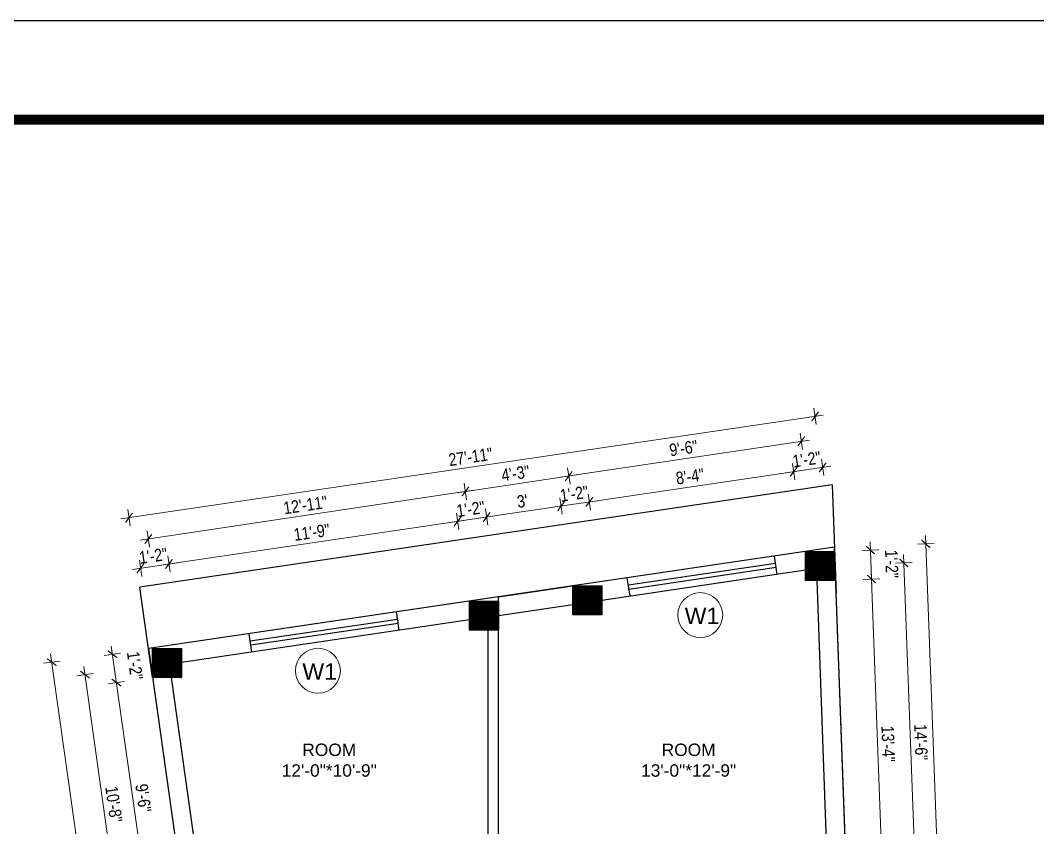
# Model space of a CAD drawing. Header units: inches. Extents: x -5142662 to -4941318, y -3361958 to -3160563.
# Drawn here: x -4998474.2 to -4997982.3, y -3260190.1 to -3259799.8 of the extents above; entities that cross this region are included whole.
import ezdxf

# ---------------------------------------------------------------- set-up
doc = ezdxf.new("R2010")
doc.units = ezdxf.units.IN
doc.header["$LTSCALE"] = 2
doc.header["$MEASUREMENT"] = 0
doc.header["$PDMODE"] = 34
doc.layers.get('0').update_dxf_attribs({"linetype": 'CONTINUOUS'})
doc.layers.get('DEFPOINTS').update_dxf_attribs({"color": 141, "linetype": 'CONTINUOUS'})
doc.layers.add('A-Hatch', color=7, linetype='CONTINUOUS')
for name, color, linetype, lineweight in [('Annotate-Lite.w', 177, 'CONTINUOUS', 9), ('DIM 1-100', 4, 'CONTINUOUS', 13), ('TEXT', 181, 'CONTINUOUS', 25)]:
    doc.layers.add(name, color=color, linetype=linetype, lineweight=lineweight)
doc.styles.add('arial.', font='arial.ttf')
doc.styles.add('gaurav', font='arial.ttf')
doc.styles.get("Standard").update_dxf_attribs({"font": 'ARIALN.TTF'})
doc.dimstyles.new('1 by 96', dxfattribs={"dimtxt": 6, "dimasz": 4, "dimexe": 4, "dimexo": 4, "dimgap": 2, "dimtad": 1, "dimdec": 0, "dimzin": 0, "dimdsep": 46, "dimlunit": 4, "dimtxsty": 'Standard', "dimblk": 'ARCHTICK', "dimcen": 0, "dimdle": 4, "dimadec": 0, "dimazin": 0, "dimtfac": 1, "dimtdec": 0, "dimtix": 1, "dimtofl": 0, "dimtmove": 1, "dimatfit": 3, "dimldrblk": 'ARCHTICK', "dimfxl": 4, "dimfxlon": 1, "dimtolj": 1, "dimtzin": 0, "dimlwd": -1, "dimlwe": -1, "dimarcsym": 0})

# ---------------------------------------------------------------- blocks, each defined once
blk = doc.blocks.new('_ArchTick')
at = {"color": 0, "linetype": 'ByBlock', "const_width": 0.15}
blk.add_lwpolyline([(-0.5, -0.5), (0.5, 0.5)], dxfattribs=at)
blk = doc.blocks.new('*D1715')
at = {"layer": 'DEFPOINTS', "color": 0, "ltscale": 0.5, "transparency": 16777216}
for p in [(-4998427.7, -3260120.01), (-4998410.3, -3260117.56), (-4998392.44, -3260230.3)]:
    blk.add_point(p, dxfattribs=at)
at = {"layer": 'DIM 1-100', "color": 0, "ltscale": 0.5, "transparency": 16777216}
for p, q in [((-4998423.74, -3260119.45), (-4998431.66, -3260120.57)), ((-4998411.22, -3260236.99), (-4998428.25, -3260116.05)), ((-4998407.81, -3260232.47), (-4998415.74, -3260233.59))]:
    blk.add_line(p, q, dxfattribs=at)
at = {"layer": 'DIM 1-100', "color": 0, "ltscale": 0.5, "transparency": 16777216, "xscale": 4, "yscale": 4, "zscale": 4}
for p, rotation in [((-4998427.7, -3260120.01), 98.018945518902), ((-4998411.78, -3260233.03), 278.0189455189021)]:
    blk.add_blockref('_ArchTick', p, dxfattribs=dict(at, rotation=rotation))
at = {"layer": 'DIM 1-100', "color": 0, "ltscale": 0.5, "transparency": 16777216, "insert": (-4998414.72, -3260175.81), "char_height": 6, "attachment_point": 5, "rotation": 278.0189}
blk.add_mtext('\\A1;9\'-6"', dxfattribs=at)
blk = doc.blocks.new('*D1716')
at = {"layer": 'DEFPOINTS', "color": 0, "ltscale": 0.5, "transparency": 16777216}
for p in [(-4998410.3, -3260103.56), (-4998429.63, -3260106.28), (-4998410.3, -3260117.56)]:
    blk.add_point(p, dxfattribs=at)
at = {"layer": 'DIM 1-100', "color": 0, "ltscale": 0.5, "transparency": 16777216}
for p, q in [((-4998425.67, -3260105.73), (-4998433.59, -3260106.84)), ((-4998427.14, -3260123.97), (-4998430.19, -3260102.32)), ((-4998423.74, -3260119.45), (-4998431.66, -3260120.57))]:
    blk.add_line(p, q, dxfattribs=at)
at = {"layer": 'DIM 1-100', "color": 0, "ltscale": 0.5, "transparency": 16777216, "xscale": 4, "yscale": 4, "zscale": 4}
for p, rotation in [((-4998429.63, -3260106.28), 98.018945518902), ((-4998427.7, -3260120.01), 278.0189455189021)]:
    blk.add_blockref('_ArchTick', p, dxfattribs=dict(at, rotation=rotation))
at = {"layer": 'DIM 1-100', "color": 0, "ltscale": 0.5, "transparency": 16777216, "insert": (-4998418.74, -3260111.75), "char_height": 6, "attachment_point": 5, "rotation": 278.0189}
blk.add_mtext('\\A1;1\'-2"', dxfattribs=at)
blk = doc.blocks.new('*D1721')
at = {"layer": 'DEFPOINTS', "color": 0, "ltscale": 0.5, "transparency": 16777216}
for p in [(-4998403.3, -3260110.56), (-4998442.93, -3260116.14), (-4998385.44, -3260237.3)]:
    blk.add_point(p, dxfattribs=at)
at = {"layer": 'DIM 1-100', "color": 0, "ltscale": 0.5, "transparency": 16777216}
for p, q in [((-4998438.97, -3260115.59), (-4998446.89, -3260116.7)), ((-4998424.51, -3260246.85), (-4998443.48, -3260112.18)), ((-4998421.11, -3260242.33), (-4998429.03, -3260243.44))]:
    blk.add_line(p, q, dxfattribs=at)
at = {"layer": 'DIM 1-100', "color": 0, "ltscale": 0.5, "transparency": 16777216, "xscale": 4, "yscale": 4, "zscale": 4}
for p, rotation in [((-4998442.93, -3260116.14), 98.01894551879923), ((-4998425.07, -3260242.89), 278.0189455187992)]:
    blk.add_blockref('_ArchTick', p, dxfattribs=dict(at, rotation=rotation))
at = {"layer": 'DIM 1-100', "color": 0, "ltscale": 0.5, "transparency": 16777216, "insert": (-4998428.98, -3260178.81), "char_height": 6, "attachment_point": 5, "rotation": 278.0189}
blk.add_mtext('\\A1;10\'-8"', dxfattribs=at)
blk = doc.blocks.new('*D1722')
at = {"layer": 'DEFPOINTS', "color": 0, "ltscale": 0.5, "transparency": 16777216}
for p in [(-4998412.27, -3260103.56), (-4998372.23, -3260387.8), (-4998418.9, -3260394.38)]:
    blk.add_point(p, dxfattribs=at)
at = {"layer": 'DIM 1-100', "color": 0, "ltscale": 0.5, "transparency": 16777216}
for p, q in [((-4998454.98, -3260109.58), (-4998462.9, -3260110.69)), ((-4998459.5, -3260106.17), (-4998418.34, -3260398.34)), ((-4998414.94, -3260393.82), (-4998422.86, -3260394.94))]:
    blk.add_line(p, q, dxfattribs=at)
at = {"layer": 'DIM 1-100', "color": 0, "ltscale": 0.5, "transparency": 16777216, "xscale": 4, "yscale": 4, "zscale": 4}
for p, rotation in [((-4998458.94, -3260110.14), 98.01894551889016), ((-4998418.9, -3260394.38), 278.0189455188902)]:
    blk.add_blockref('_ArchTick', p, dxfattribs=dict(at, rotation=rotation))
at = {"layer": 'DIM 1-100', "color": 0, "ltscale": 0.5, "transparency": 16777216, "insert": (-4998433.91, -3260251.55), "char_height": 6, "attachment_point": 5, "rotation": 278.0189}
blk.add_mtext('\\A1;23\'-11"', dxfattribs=at)
blk = doc.blocks.new('*D1729')
at = {"layer": 'DEFPOINTS', "color": 0, "ltscale": 0.5, "transparency": 16777216}
for p in [(-4998080.55, -3260070.62), (-4998062.59, -3260069.96), (-4998074.06, -3260230.3)]:
    blk.add_point(p, dxfattribs=at)
at = {"layer": 'DIM 1-100', "color": 0, "ltscale": 0.5, "transparency": 16777216}
for p, q in [((-4998056.55, -3260233.66), (-4998062.74, -3260065.96)), ((-4998066.59, -3260070.11), (-4998058.59, -3260069.81)), ((-4998060.69, -3260229.81), (-4998052.7, -3260229.51))]:
    blk.add_line(p, q, dxfattribs=at)
at = {"layer": 'DIM 1-100', "color": 0, "ltscale": 0.5, "transparency": 16777216, "xscale": 4, "yscale": 4, "zscale": 4}
for p, rotation in [((-4998062.59, -3260069.96), 92.11435361990641), ((-4998056.69, -3260229.66), 272.1143536199064)]:
    blk.add_blockref('_ArchTick', p, dxfattribs=dict(at, rotation=rotation))
at = {"layer": 'DIM 1-100', "color": 0, "ltscale": 0.5, "transparency": 16777216, "insert": (-4998054.58, -3260149.62), "char_height": 6, "attachment_point": 5, "rotation": 272.1144}
blk.add_mtext('\\A1;13\'-4"', dxfattribs=at)
blk = doc.blocks.new('*D1730')
at = {"layer": 'DEFPOINTS', "color": 0, "ltscale": 0.5, "transparency": 16777216}
for p in [(-4998080.55, -3260056.62), (-4998063.11, -3260055.98), (-4998080.55, -3260070.62)]:
    blk.add_point(p, dxfattribs=at)
at = {"layer": 'DIM 1-100', "color": 0, "ltscale": 0.5, "transparency": 16777216}
for p, q in [((-4998062.44, -3260073.96), (-4998063.25, -3260051.98)), ((-4998067.1, -3260056.13), (-4998059.11, -3260055.83)), ((-4998066.59, -3260070.11), (-4998058.59, -3260069.81))]:
    blk.add_line(p, q, dxfattribs=at)
at = {"layer": 'DIM 1-100', "color": 0, "ltscale": 0.5, "transparency": 16777216, "xscale": 4, "yscale": 4, "zscale": 4}
for p, rotation in [((-4998063.11, -3260055.98), 92.11435361990641), ((-4998062.59, -3260069.96), 272.1143536199064)]:
    blk.add_blockref('_ArchTick', p, dxfattribs=dict(at, rotation=rotation))
at = {"layer": 'DIM 1-100', "color": 0, "ltscale": 0.5, "transparency": 16777216, "insert": (-4998052.83, -3260062.6), "char_height": 6, "attachment_point": 5, "rotation": 272.1144}
blk.add_mtext('\\A1;1\'-2"', dxfattribs=at)
blk = doc.blocks.new('*D1732')
at = {"layer": 'DEFPOINTS', "color": 0, "ltscale": 0.5, "transparency": 16777216}
for p in [(-4998087.55, -3260063.62), (-4998047.01, -3260062.13), (-4998081.06, -3260237.3)]:
    blk.add_point(p, dxfattribs=at)
at = {"layer": 'DIM 1-100', "color": 0, "ltscale": 0.5, "transparency": 16777216}
for p, q in [((-4998040.45, -3260239.81), (-4998047.15, -3260058.13)), ((-4998051, -3260062.27), (-4998043.01, -3260061.98)), ((-4998044.59, -3260235.96), (-4998036.6, -3260235.66))]:
    blk.add_line(p, q, dxfattribs=at)
at = {"layer": 'DIM 1-100', "color": 0, "ltscale": 0.5, "transparency": 16777216, "xscale": 4, "yscale": 4, "zscale": 4}
for p, rotation in [((-4998047.01, -3260062.13), 92.11435361969787), ((-4998040.59, -3260235.81), 272.1143536196979)]:
    blk.add_blockref('_ArchTick', p, dxfattribs=dict(at, rotation=rotation))
at = {"layer": 'DIM 1-100', "color": 0, "ltscale": 0.5, "transparency": 16777216, "insert": (-4998038.74, -3260148.78), "char_height": 6, "attachment_point": 5, "rotation": 272.1144}
blk.add_mtext('\\A1;14\'-6"', dxfattribs=at)
blk = doc.blocks.new('*D1733')
at = {"layer": 'DEFPOINTS', "color": 0, "ltscale": 0.5, "transparency": 16777216}
for p in [(-4998080.55, -3260054.55), (-4998036.38, -3260052.92), (-4998068.25, -3260387.8)]:
    blk.add_point(p, dxfattribs=at)
at = {"layer": 'DIM 1-100', "color": 0, "ltscale": 0.5, "transparency": 16777216}
for p, q in [((-4998023.92, -3260390.17), (-4998036.52, -3260048.93)), ((-4998040.37, -3260053.07), (-4998032.38, -3260052.78)), ((-4998028.07, -3260386.32), (-4998020.07, -3260386.03))]:
    blk.add_line(p, q, dxfattribs=at)
at = {"layer": 'DIM 1-100', "color": 0, "ltscale": 0.5, "transparency": 16777216, "xscale": 4, "yscale": 4, "zscale": 4}
for p, rotation in [((-4998036.38, -3260052.92), 92.11435361988767), ((-4998024.07, -3260386.17), 272.1143536198877)]:
    blk.add_blockref('_ArchTick', p, dxfattribs=dict(at, rotation=rotation))
at = {"layer": 'DIM 1-100', "color": 0, "ltscale": 0.5, "transparency": 16777216, "insert": (-4998025.16, -3260219.36), "char_height": 6, "attachment_point": 5, "rotation": 272.1144}
blk.add_mtext('\\A1;27\'-9"', dxfattribs=at)
blk = doc.blocks.new('*D1734')
at = {"layer": 'DEFPOINTS', "color": 0, "ltscale": 0.5, "transparency": 16777216}
for p in [(-4998262.69, -3260042.04), (-4998256.99, -3260080.62), (-4998396.3, -3260103.56)]:
    blk.add_point(p, dxfattribs=at)
at = {"layer": 'DIM 1-100', "color": 0, "ltscale": 0.5, "transparency": 16777216}
for p, q in [((-4998406.3, -3260063.26), (-4998258.73, -3260041.46)), ((-4998262.11, -3260046), (-4998263.28, -3260038.09)), ((-4998401.75, -3260066.63), (-4998402.92, -3260058.72))]:
    blk.add_line(p, q, dxfattribs=at)
at = {"layer": 'DIM 1-100', "color": 0, "ltscale": 0.5, "transparency": 16777216, "xscale": 4, "yscale": 4, "zscale": 4}
for p, rotation in [((-4998262.69, -3260042.04), 8.403880657175378), ((-4998402.34, -3260062.67), 188.4038806571754)]:
    blk.add_blockref('_ArchTick', p, dxfattribs=dict(at, rotation=rotation))
at = {"layer": 'DIM 1-100', "color": 0, "ltscale": 0.5, "transparency": 16777216, "insert": (-4998333.25, -3260047.35), "char_height": 6, "attachment_point": 5, "rotation": 8.4039}
blk.add_mtext('\\A1;11\'-9"', dxfattribs=at)
blk = doc.blocks.new('*D1735')
at = {"layer": 'DEFPOINTS', "color": 0, "ltscale": 0.5, "transparency": 16777216}
for p in [(-4998248.69, -3260039.98), (-4998256.99, -3260080.62), (-4998242.99, -3260078.55)]:
    blk.add_point(p, dxfattribs=at)
at = {"layer": 'DIM 1-100', "color": 0, "ltscale": 0.5, "transparency": 16777216}
for p, q in [((-4998248.11, -3260043.93), (-4998249.28, -3260036.02)), ((-4998266.65, -3260042.63), (-4998244.73, -3260039.39)), ((-4998262.11, -3260046), (-4998263.28, -3260038.09))]:
    blk.add_line(p, q, dxfattribs=at)
at = {"layer": 'DIM 1-100', "color": 0, "ltscale": 0.5, "transparency": 16777216, "xscale": 4, "yscale": 4, "zscale": 4}
for p, rotation in [((-4998262.69, -3260042.04), 188.4038806571754), ((-4998248.69, -3260039.98), 8.403880657175378)]:
    blk.add_blockref('_ArchTick', p, dxfattribs=dict(at, rotation=rotation))
at = {"layer": 'DIM 1-100', "color": 0, "ltscale": 0.5, "transparency": 16777216, "insert": (-4998256.42, -3260036.05), "char_height": 6, "attachment_point": 5, "rotation": 8.4039}
blk.add_mtext('\\A1;1\'-2"', dxfattribs=at)
blk = doc.blocks.new('*D1736')
at = {"layer": 'DEFPOINTS', "color": 0, "ltscale": 0.5, "transparency": 16777216}
for p in [(-4998212.69, -3260034.66), (-4998206.99, -3260073.23), (-4998242.99, -3260078.55)]:
    blk.add_point(p, dxfattribs=at)
at = {"layer": 'DIM 1-100', "color": 0, "ltscale": 0.5, "transparency": 16777216}
for p, q in [((-4998212.11, -3260038.61), (-4998213.28, -3260030.7)), ((-4998252.65, -3260040.56), (-4998208.73, -3260034.07)), ((-4998248.11, -3260043.93), (-4998249.28, -3260036.02))]:
    blk.add_line(p, q, dxfattribs=at)
at = {"layer": 'DIM 1-100', "color": 0, "ltscale": 0.5, "transparency": 16777216, "xscale": 4, "yscale": 4, "zscale": 4}
for p, rotation in [((-4998212.69, -3260034.66), 8.403880657175378), ((-4998248.69, -3260039.98), 188.4038806571754)]:
    blk.add_blockref('_ArchTick', p, dxfattribs=dict(at, rotation=rotation))
at = {"layer": 'DIM 1-100', "color": 0, "ltscale": 0.5, "transparency": 16777216, "insert": (-4998231.43, -3260032.31), "char_height": 6, "attachment_point": 5, "rotation": 8.4039}
blk.add_mtext("\\A1;3'", dxfattribs=at)
blk = doc.blocks.new('*D1737')
at = {"layer": 'DEFPOINTS', "color": 0, "ltscale": 0.5, "transparency": 16777216}
for p in [(-4998198.99, -3260032.63), (-4998206.99, -3260073.23), (-4998192.99, -3260073.23)]:
    blk.add_point(p, dxfattribs=at)
at = {"layer": 'DIM 1-100', "color": 0, "ltscale": 0.5, "transparency": 16777216}
for p, q in [((-4998216.65, -3260035.24), (-4998195.03, -3260032.05)), ((-4998212.11, -3260038.61), (-4998213.28, -3260030.7)), ((-4998198.41, -3260036.59), (-4998199.57, -3260028.68))]:
    blk.add_line(p, q, dxfattribs=at)
at = {"layer": 'DIM 1-100', "color": 0, "ltscale": 0.5, "transparency": 16777216, "xscale": 4, "yscale": 4, "zscale": 4}
for p, rotation in [((-4998212.69, -3260034.66), 188.4038806571754), ((-4998198.99, -3260032.63), 8.403880657175378)]:
    blk.add_blockref('_ArchTick', p, dxfattribs=dict(at, rotation=rotation))
at = {"layer": 'DIM 1-100', "color": 0, "ltscale": 0.5, "transparency": 16777216, "insert": (-4998206.39, -3260028.66), "char_height": 6, "attachment_point": 5, "rotation": 8.4039}
blk.add_mtext('\\A1;1\'-2"', dxfattribs=at)
blk = doc.blocks.new('*D1738')
at = {"layer": 'DEFPOINTS', "color": 0, "ltscale": 0.5, "transparency": 16777216}
for p in [(-4998100.25, -3260018.05), (-4998094.55, -3260056.62), (-4998192.99, -3260073.23)]:
    blk.add_point(p, dxfattribs=at)
at = {"layer": 'DIM 1-100', "color": 0, "ltscale": 0.5, "transparency": 16777216}
for p, q in [((-4998202.95, -3260033.22), (-4998096.29, -3260017.46)), ((-4998099.67, -3260022), (-4998100.83, -3260014.09)), ((-4998198.41, -3260036.59), (-4998199.57, -3260028.68))]:
    blk.add_line(p, q, dxfattribs=at)
at = {"layer": 'DIM 1-100', "color": 0, "ltscale": 0.5, "transparency": 16777216, "xscale": 4, "yscale": 4, "zscale": 4}
for p, rotation in [((-4998100.25, -3260018.05), 8.403880657175378), ((-4998198.99, -3260032.63), 188.4038806571754)]:
    blk.add_blockref('_ArchTick', p, dxfattribs=dict(at, rotation=rotation))
at = {"layer": 'DIM 1-100', "color": 0, "ltscale": 0.5, "transparency": 16777216, "insert": (-4998150.36, -3260020.33), "char_height": 6, "attachment_point": 5, "rotation": 8.4039}
blk.add_mtext('\\A1;8\'-4"', dxfattribs=at)
blk = doc.blocks.new('*D1739')
at = {"layer": 'DEFPOINTS', "color": 0, "ltscale": 0.5, "transparency": 16777216}
for p in [(-4998086.25, -3260015.98), (-4998094.55, -3260056.62), (-4998080.55, -3260054.55)]:
    blk.add_point(p, dxfattribs=at)
at = {"layer": 'DIM 1-100', "color": 0, "ltscale": 0.5, "transparency": 16777216}
for p, q in [((-4998085.67, -3260019.93), (-4998086.83, -3260012.02)), ((-4998104.21, -3260018.63), (-4998082.29, -3260015.39)), ((-4998099.67, -3260022), (-4998100.83, -3260014.09))]:
    blk.add_line(p, q, dxfattribs=at)
at = {"layer": 'DIM 1-100', "color": 0, "ltscale": 0.5, "transparency": 16777216, "xscale": 4, "yscale": 4, "zscale": 4}
for p, rotation in [((-4998100.25, -3260018.05), 188.4038806571754), ((-4998086.25, -3260015.98), 8.403880657175378)]:
    blk.add_blockref('_ArchTick', p, dxfattribs=dict(at, rotation=rotation))
at = {"layer": 'DIM 1-100', "color": 0, "ltscale": 0.5, "transparency": 16777216, "insert": (-4998093.98, -3260012.05), "char_height": 6, "attachment_point": 5, "rotation": 8.4039}
blk.add_mtext('\\A1;1\'-2"', dxfattribs=at)
blk = doc.blocks.new('*D1740')
at = {"layer": 'DEFPOINTS', "color": 0, "ltscale": 0.5, "transparency": 16777216}
for p in [(-4998416.04, -3260064.7), (-4998410.3, -3260103.56), (-4998396.3, -3260103.56)]:
    blk.add_point(p, dxfattribs=at)
at = {"layer": 'DIM 1-100', "color": 0, "ltscale": 0.5, "transparency": 16777216}
for p, q in [((-4998415.46, -3260068.66), (-4998416.62, -3260060.74)), ((-4998401.75, -3260066.63), (-4998402.92, -3260058.72)), ((-4998398.38, -3260062.09), (-4998420, -3260065.28))]:
    blk.add_line(p, q, dxfattribs=at)
at = {"layer": 'DIM 1-100', "color": 0, "ltscale": 0.5, "transparency": 16777216, "xscale": 4, "yscale": 4, "zscale": 4}
for p, rotation in [((-4998402.34, -3260062.67), 8.403880657175398), ((-4998416.04, -3260064.7), 188.4038806571754)]:
    blk.add_blockref('_ArchTick', p, dxfattribs=dict(at, rotation=rotation))
at = {"layer": 'DIM 1-100', "color": 0, "ltscale": 0.5, "transparency": 16777216, "insert": (-4998409.92, -3260058.73), "char_height": 6, "attachment_point": 5, "rotation": 8.4039}
blk.add_mtext('\\A1;1\'-2"', dxfattribs=at)
blk = doc.blocks.new('*D1741')
at = {"layer": 'DEFPOINTS', "color": 0, "ltscale": 0.5, "transparency": 16777216}
for p in [(-4998412.28, -3260050.56), (-4998249.99, -3260087.62), (-4998403.3, -3260110.56)]:
    blk.add_point(p, dxfattribs=at)
at = {"layer": 'DIM 1-100', "color": 0, "ltscale": 0.5, "transparency": 16777216}
for p, q in [((-4998255.01, -3260027.03), (-4998416.23, -3260051.15)), ((-4998258.38, -3260031.58), (-4998259.56, -3260023.66)), ((-4998411.68, -3260054.52), (-4998412.87, -3260046.6))]:
    blk.add_line(p, q, dxfattribs=at)
at = {"layer": 'DIM 1-100', "color": 0, "ltscale": 0.5, "transparency": 16777216, "xscale": 4, "yscale": 4, "zscale": 4}
for p, rotation in [((-4998258.97, -3260027.62), 8.510423086332324), ((-4998412.28, -3260050.56), 188.5104230863323)]:
    blk.add_blockref('_ArchTick', p, dxfattribs=dict(at, rotation=rotation))
at = {"layer": 'DIM 1-100', "color": 0, "ltscale": 0.5, "transparency": 16777216, "insert": (-4998336.37, -3260034.13), "char_height": 6, "attachment_point": 5, "rotation": 8.5104}
blk.add_mtext('\\A1;12\'-11"', dxfattribs=at)
blk = doc.blocks.new('*D1742')
at = {"layer": 'DEFPOINTS', "color": 0, "ltscale": 0.5, "transparency": 16777216}
for p in [(-4998208.98, -3260020.14), (-4998199.99, -3260080.23), (-4998249.99, -3260087.62)]:
    blk.add_point(p, dxfattribs=at)
at = {"layer": 'DIM 1-100', "color": 0, "ltscale": 0.5, "transparency": 16777216}
for p, q in [((-4998208.39, -3260024.1), (-4998209.58, -3260016.18)), ((-4998262.93, -3260028.21), (-4998205.03, -3260019.55)), ((-4998258.38, -3260031.58), (-4998259.56, -3260023.66))]:
    blk.add_line(p, q, dxfattribs=at)
at = {"layer": 'DIM 1-100', "color": 0, "ltscale": 0.5, "transparency": 16777216, "xscale": 4, "yscale": 4, "zscale": 4}
for p, rotation in [((-4998208.98, -3260020.14), 8.510423086343367), ((-4998258.97, -3260027.62), 188.5104230863433)]:
    blk.add_blockref('_ArchTick', p, dxfattribs=dict(at, rotation=rotation))
at = {"layer": 'DIM 1-100', "color": 0, "ltscale": 0.5, "transparency": 16777216, "insert": (-4998234.73, -3260018.87), "char_height": 6, "attachment_point": 5, "rotation": 8.5104}
blk.add_mtext('\\A1;4\'-3"', dxfattribs=at)
blk = doc.blocks.new('*D1743')
at = {"layer": 'DEFPOINTS', "color": 0, "ltscale": 0.5, "transparency": 16777216}
for p in [(-4998096.57, -3260003.32), (-4998087.55, -3260063.62), (-4998199.99, -3260080.23)]:
    blk.add_point(p, dxfattribs=at)
at = {"layer": 'DIM 1-100', "color": 0, "ltscale": 0.5, "transparency": 16777216}
for p, q in [((-4998212.94, -3260020.73), (-4998092.62, -3260002.73)), ((-4998095.98, -3260007.28), (-4998097.17, -3259999.36)), ((-4998208.39, -3260024.1), (-4998209.58, -3260016.18))]:
    blk.add_line(p, q, dxfattribs=at)
at = {"layer": 'DIM 1-100', "color": 0, "ltscale": 0.5, "transparency": 16777216, "xscale": 4, "yscale": 4, "zscale": 4}
for p, rotation in [((-4998096.57, -3260003.32), 8.510423086343367), ((-4998208.98, -3260020.14), 188.5104230863433)]:
    blk.add_blockref('_ArchTick', p, dxfattribs=dict(at, rotation=rotation))
at = {"layer": 'DIM 1-100', "color": 0, "ltscale": 0.5, "transparency": 16777216, "insert": (-4998153.53, -3260006.72), "char_height": 6, "attachment_point": 5, "rotation": 8.5104}
blk.add_mtext('\\A1;9\'-6"', dxfattribs=at)
blk = doc.blocks.new('*D1744')
at = {"layer": 'DEFPOINTS', "color": 0, "ltscale": 0.5, "transparency": 16777216}
for p in [(-4998421.61, -3260040.31), (-4998080.55, -3260054.55), (-4998412.27, -3260103.56)]:
    blk.add_point(p, dxfattribs=at)
at = {"layer": 'DIM 1-100', "color": 0, "ltscale": 0.5, "transparency": 16777216}
for p, q in [((-4998089.31, -3259995.26), (-4998090.48, -3259987.35)), ((-4998085.94, -3259990.72), (-4998425.57, -3260040.9)), ((-4998421.03, -3260044.27), (-4998422.2, -3260036.35))]:
    blk.add_line(p, q, dxfattribs=at)
at = {"layer": 'DIM 1-100', "color": 0, "ltscale": 0.5, "transparency": 16777216, "xscale": 4, "yscale": 4, "zscale": 4}
for p, rotation in [((-4998089.89, -3259991.3), 8.403880655919362), ((-4998421.61, -3260040.31), 188.4038806559193)]:
    blk.add_blockref('_ArchTick', p, dxfattribs=dict(at, rotation=rotation))
at = {"layer": 'DIM 1-100', "color": 0, "ltscale": 0.5, "transparency": 16777216, "insert": (-4998256.49, -3260010.85), "char_height": 6, "attachment_point": 5, "rotation": 8.4039}
blk.add_mtext('\\A1;27\'-11"', dxfattribs=at)

msp = doc.modelspace()

# ---------------------------------------------------------------- hatches: boundary and pattern name
at = {"layer": 'A-Hatch', "ltscale": 0.5}
h = msp.add_hatch(dxfattribs=at)
h.set_pattern_fill('ANSI31', color=256)
h.set_pattern_definition([(45, (93338.16267, -1651.15118), (-0.0883883476483, 0.0883883476483), [])])
h.paths.add_polyline_path([(-4998080.55, -3260056.62), (-4998094.55, -3260056.62), (-4998094.55, -3260070.62), (-4998080.55, -3260070.62)])
h = msp.add_hatch(dxfattribs=at)
h.set_pattern_fill('ANSI31', color=256)
h.set_pattern_definition([(45, (93225.72164, -1667.76281), (-0.0883883476483, 0.0883883476483), [])])
h.paths.add_polyline_path([(-4998192.99, -3260073.23), (-4998206.99, -3260073.23), (-4998206.99, -3260087.23), (-4998192.99, -3260087.23)])
h = msp.add_hatch(dxfattribs=at)
h.set_pattern_fill('ANSI31', color=256)
h.set_pattern_definition([(45, (93175.72164, -1675.14963), (-0.0883883476483, 0.0883883476483), [])])
h.paths.add_polyline_path([(-4998242.99, -3260080.62), (-4998256.99, -3260080.62), (-4998256.99, -3260094.62), (-4998242.99, -3260094.62)])
h = msp.add_hatch(dxfattribs=at)
h.set_pattern_fill('ANSI31', color=256)
h.set_pattern_definition([(45, (93022.41464, -1698.09003), (-0.0883883476483, 0.0883883476483), [])])
h.paths.add_polyline_path([(-4998396.3, -3260103.56), (-4998410.3, -3260103.56), (-4998410.3, -3260117.56), (-4998396.3, -3260117.56)])

# ---------------------------------------------------------------- linework, layer by layer
at = {"ltscale": 0.5}
for p, q in [((-4998081.66, -3260024.39), (-4998416.46, -3260073.85)), ((-4998081.66, -3260024.39), (-4998079.72, -3260076.96)), ((-4998108.16, -3260067.73), (-4998109.47, -3260058.83)), ((-4998094.55, -3260065.72), (-4998192.99, -3260080.26)), ((-4998180.19, -3260072.81), (-4998108.96, -3260062.29)), ((-4998179.9, -3260074.79), (-4998108.67, -3260064.27)), ((-4998179.38, -3260078.25), (-4998180.7, -3260069.35)), ((-4998083.07, -3260230.3), (-4998088.96, -3260070.62)), ((-4998410.3, -3260117.56), (-4998416.46, -3260073.85)), ((-4998242.99, -3260078.55), (-4998206.99, -3260073.23)), ((-4998242.99, -3260080.62), (-4998242.99, -3260078.55)), ((-4998291.03, -3260094.75), (-4998292.35, -3260085.84)), ((-4998242.99, -3260087.65), (-4998206.99, -3260082.33)), ((-4998256.99, -3260089.72), (-4998396.3, -3260110.3)), ((-4998363.06, -3260099.83), (-4998291.84, -3260089.31)), ((-4998362.77, -3260101.81), (-4998291.54, -3260091.28)), ((-4998242.99, -3260234.8), (-4998242.99, -3260087.85)), ((-4998247.99, -3260230.3), (-4998247.99, -3260094.62)), ((-4998362.26, -3260105.27), (-4998363.57, -3260096.37)), ((-4998401.21, -3260117.56), (-4998385.33, -3260230.3))]:
    msp.add_line(p, q, dxfattribs=at)
msp.add_lwpolyline([(-5000149.75, -3262044.85), (-5000149.75, -3259799.81), (-4996974.94, -3259799.81), (-4996974.94, -3262044.85)], close=True)
at = {"const_width": 4.8}
msp.add_lwpolyline([(-4997022.94, -3261996.85), (-4997022.94, -3259847.81), (-5000005.75, -3259847.81), (-5000005.75, -3261996.85)], close=True, dxfattribs=at)
at = {"ltscale": 0.5}
for points in [[(-4998080.55, -3260054.55), (-4998412.27, -3260103.56), (-4998372.23, -3260387.8), (-4998331.11, -3260387.8), (-4998331.11, -3260392.8), (-4998279.11, -3260392.8), (-4998279.11, -3260387.8), (-4998192.99, -3260387.8), (-4998192.99, -3260244.3), (-4998073.55, -3260244.3)], [(-4998094.55, -3260056.62), (-4998080.55, -3260056.62), (-4998080.55, -3260070.62), (-4998094.55, -3260070.62)], [(-4998206.99, -3260073.23), (-4998192.99, -3260073.23), (-4998192.99, -3260087.23), (-4998206.99, -3260087.23)], [(-4998256.99, -3260080.62), (-4998242.99, -3260080.62), (-4998242.99, -3260094.62), (-4998256.99, -3260094.62)], [(-4998410.3, -3260103.56), (-4998396.3, -3260103.56), (-4998396.3, -3260117.56), (-4998410.3, -3260117.56)]]:
    msp.add_lwpolyline(points, close=True, dxfattribs=at)
for points in [[(-4998206.99, -3260387.8), (-4998068.25, -3260387.8), (-4998080.55, -3260054.55), (-4998206.99, -3260073.23)], [(-4998242.99, -3260078.55), (-4998412.27, -3260103.56), (-4998372.23, -3260387.8), (-4998358.23, -3260387.8)]]:
    msp.add_lwpolyline(points, dxfattribs=at)
at = {"layer": 'Annotate-Lite.w', "ltscale": 0.005}
for centre in [(-4998145.41, -3260087.37), (-4998330.26, -3260114.29)]:
    msp.add_circle(centre, 10.86, dxfattribs=at)

# ---------------------------------------------------------------- texts
at = {"layer": 'Annotate-Lite.w', "ltscale": 0.005, "char_height": 8, "attachment_point": 1, "style": 'gaurav'}
for insert in [(-4998152.95, -3260083.72), (-4998337.8, -3260110.64)]:
    msp.add_mtext_dynamic_manual_height_columns('W1', width=8, gutter_width=100, heights=[0], dxfattribs=dict(at, insert=insert))
at = {"layer": 'TEXT', "lineweight": -2, "char_height": 6, "attachment_point": 5, "style": 'arial.'}
for s, insert in [('ROOM\\P12\'-0"*10\'-9"', (-4998324.8, -3260157.55)), ('ROOM\\P13\'-0"*12\'-9"', (-4998151.04, -3260157.55))]:
    msp.add_mtext_dynamic_manual_height_columns(s, width=45.7314, gutter_width=30, heights=[0], dxfattribs=dict(at, insert=insert))

# ---------------------------------------------------------------- dimensions: what is measured, and where the dimension line sits
at = {"layer": 'DIM 1-100', "ltscale": 0.5}
for p1, p2, distance, picture, middle in [((-4998080.55, -3260054.55), (-4998412.27, -3260103.56), -63.94, '*D1744', (-4998256.49, -3260010.85)), ((-4998249.99, -3260087.62), (-4998403.3, -3260110.56), -60.67, '*D1741', (-4998336.37, -3260034.13)), ((-4998068.25, -3260387.8), (-4998080.55, -3260054.55), -44.21, '*D1733', (-4998025.16, -3260219.36)), ((-4998412.27, -3260103.56), (-4998372.23, -3260387.8), -47.13, '*D1722', (-4998433.91, -3260251.55))]:
    dim = msp.add_aligned_dim(p1=p1, p2=p2, distance=distance, dimstyle='1 by 96', dxfattribs=at)
    dim.commit()
    dim.dimension.update_dxf_attribs({"geometry": picture, "text_midpoint": middle})
for base, p1, p2, angle, picture, middle in [((-4998096.57, -3260003.32), (-4998199.99, -3260080.23), (-4998087.55, -3260063.62), 8.5104, '*D1743', (-4998153.53, -3260006.72)), ((-4998208.98, -3260020.14), (-4998249.99, -3260087.62), (-4998199.99, -3260080.23), 8.5104, '*D1742', (-4998234.73, -3260018.87)), ((-4998100.25, -3260018.05), (-4998192.99, -3260073.23), (-4998094.55, -3260056.62), 188.4039, '*D1738', (-4998150.36, -3260020.33)), ((-4998212.69, -3260034.66), (-4998242.99, -3260078.55), (-4998206.99, -3260073.23), 188.4039, '*D1736', (-4998231.43, -3260032.31)), ((-4998262.69, -3260042.04), (-4998396.3, -3260103.56), (-4998256.99, -3260080.62), 188.4039, '*D1734', (-4998333.25, -3260047.35)), ((-4998047.01, -3260062.13), (-4998081.06, -3260237.3), (-4998087.55, -3260063.62), 272.1144, '*D1732', (-4998038.74, -3260148.78)), ((-4998062.59, -3260069.96), (-4998074.06, -3260230.3), (-4998080.55, -3260070.62), 272.1144, '*D1729', (-4998054.58, -3260149.62)), ((-4998442.93, -3260116.14), (-4998385.44, -3260237.3), (-4998403.3, -3260110.56), 278.0189, '*D1721', (-4998428.98, -3260178.81)), ((-4998427.7, -3260120.01), (-4998392.44, -3260230.3), (-4998410.3, -3260117.56), 278.0189, '*D1715', (-4998414.72, -3260175.81))]:
    dim = msp.add_linear_dim(base=base, p1=p1, p2=p2, angle=angle, dimstyle='1 by 96', dxfattribs=at)
    dim.commit()
    dim.dimension.update_dxf_attribs({"geometry": picture, "text_midpoint": middle})
for base, p1, p2, angle, picture, middle in [((-4998086.25, -3260015.98), (-4998094.55, -3260056.62), (-4998080.55, -3260054.55), 188.4039, '*D1739', (-4998093.25, -3260017.01)), ((-4998198.99, -3260032.63), (-4998206.99, -3260073.23), (-4998192.99, -3260073.23), 188.4039, '*D1737', (-4998205.66, -3260033.62)), ((-4998248.69, -3260039.98), (-4998256.99, -3260080.62), (-4998242.99, -3260078.55), 188.4039, '*D1735', (-4998255.69, -3260041.01)), ((-4998063.11, -3260055.98), (-4998080.55, -3260070.62), (-4998080.55, -3260056.62), 272.1144, '*D1730', (-4998057.84, -3260062.78)), ((-4998416.04, -3260064.7), (-4998396.3, -3260103.56), (-4998410.3, -3260103.56), 188.4039, '*D1740', (-4998409.19, -3260063.69)), ((-4998429.63, -3260106.28), (-4998410.3, -3260117.56), (-4998410.3, -3260103.56), 278.0189, '*D1716', (-4998423.7, -3260112.45))]:
    dim = msp.add_linear_dim(base=base, p1=p1, p2=p2, angle=angle, dimstyle='1 by 96', dxfattribs=at)
    dim.commit()
    dim.dimension.update_dxf_attribs({"geometry": picture, "text_midpoint": middle, "dimtype": 160})

doc.saveas('drawing.dxf')
